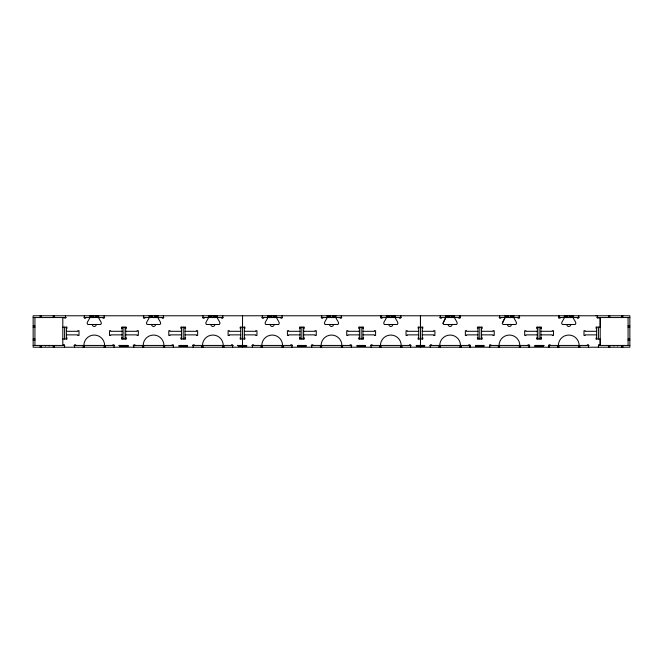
<?xml version="1.0" encoding="UTF-8"?>
<svg xmlns="http://www.w3.org/2000/svg" width="663" height="663" viewBox="0 0 663 663"><rect width="100%" height="100%" fill="white"/><g stroke="black" fill="none" stroke-linecap="round" stroke-linejoin="round"><path stroke-width="0.99" d="M63.408 345.44L63.408 344.843L64.593 344.843L64.593 347.221M65.48 317.56L65.48 315.779L65.48 318.157L62.811 317.56L62.811 345.44M242.534 347.221L242.542 315.779M597.52 315.779L597.52 318.157L600.197 317.56L600.197 327.149L596.045 327.149L596.045 328.334L596.634 328.334M629.85 345.44L629.85 347.221L33.158 347.221L33.15 315.779L629.85 315.779L629.85 345.44L598.416 345.44M445.685 315.779C447.111 318.63 441.127 322.525 443.588 324.48L456.674 324.48C459.127 322.525 453.152 318.63 454.578 315.779M504.999 315.779C506.424 318.63 500.441 322.525 502.902 324.48L515.988 324.48C518.441 322.525 512.466 318.63 513.891 315.779M443.041 323.652L445.685 317.56M502.355 323.652L504.999 317.56M238.581 346.326C239.094 344.545 237.437 346.078 238.581 346.326L246.487 346.326L246.934 345.887L246.487 345.44L237.395 345.44M357.042 345.473L357.208 346.326L365.114 346.326L365.562 345.887L365.114 345.44L357.208 345.44L357.208 346.326M475.669 345.473L475.835 346.326L483.741 346.326L484.189 345.887L483.741 345.44L475.835 345.44L475.835 346.326M544.24 345.44L535.149 345.44L534.701 345.887L535.149 346.326L543.055 346.326C544.199 346.078 542.541 344.545 543.055 346.326M179.267 345.44L178.819 345.887L179.267 346.326L187.173 346.326L187.621 345.887L187.173 345.44L179.267 345.44L179.267 346.326M297.894 345.44L297.447 345.887L297.894 346.326L305.8 346.326L306.248 345.887L305.8 345.44L297.894 345.44L297.894 346.326M416.521 345.44L416.074 345.887L416.521 346.326L424.428 346.326L424.875 345.887L424.428 345.44L416.521 345.44L416.521 346.326L420.475 346.326M119.953 346.326C120.467 344.545 118.81 346.078 119.953 346.326L127.86 346.326L128.307 345.887L127.86 345.44L118.768 345.44M596.045 315.779L596.634 315.779M33.15 317.56L66.375 317.56M83.911 317.56L104.58 317.56M143.225 317.56L163.894 317.56M202.538 317.56L223.207 317.56M261.852 317.56L282.521 317.56M321.165 317.56L341.835 317.56M380.479 317.56L401.148 317.56M439.793 317.56L460.462 317.56M499.106 317.56L519.775 317.56M558.42 317.56L579.089 317.56M596.634 317.56L629.85 317.56M33.158 325.964L34.94 325.964M628.068 325.964L629.85 325.964M33.158 327.149L34.94 327.149M62.811 327.149L66.963 327.149L66.963 328.334L66.375 328.334M628.068 327.149L629.85 327.149M122.125 328.334L121.536 328.334L121.536 327.149L126.277 327.149L126.277 328.334L125.688 328.334M181.438 328.334L180.85 328.334L180.85 327.149L185.59 327.149L185.59 328.334L185.002 328.334M240.752 328.334L240.163 328.334L240.163 327.149L244.904 327.149L244.904 328.334L244.316 328.334M300.066 328.334L299.477 328.334L299.477 327.149L304.218 327.149L304.218 328.334L303.629 328.334M359.379 328.334L358.791 328.334L358.791 327.149L363.531 327.149L363.531 328.334L362.943 328.334M418.693 328.334L418.104 328.334L418.104 327.149L422.845 327.149L422.845 328.334L422.256 328.334M478.006 328.334L477.418 328.334L477.418 327.149L482.158 327.149L482.158 328.334L481.57 328.334M537.32 328.334L536.732 328.334L536.732 327.149L541.472 327.149L541.472 328.334L540.884 328.334M66.375 331.301L77.836 331.301L77.836 330.713L79.021 330.713L79.021 335.453L77.836 335.453L77.836 334.865L66.375 334.865M122.125 331.301L110.655 331.301L110.655 330.713L109.47 330.713L109.47 335.453L110.655 335.453L110.655 334.865L122.125 334.865M125.688 331.301L137.15 331.301L137.15 330.713L138.335 330.713L138.335 335.453L137.15 335.453L137.15 334.865L125.688 334.865M181.438 331.301L169.968 331.301L169.968 330.713L168.783 330.713L168.783 335.453L169.968 335.453L169.968 334.865L181.438 334.865M185.002 331.301L196.463 331.301L196.463 330.713L197.649 330.713L197.649 335.453L196.463 335.453L196.463 334.865L185.002 334.865M240.752 331.301L229.282 331.301L229.282 330.713L228.097 330.713L228.097 335.453L229.282 335.453L229.282 334.865L240.752 334.865M244.316 331.301L255.777 331.301L255.777 330.713L256.962 330.713L256.962 335.453L255.777 335.453L255.777 334.865L244.316 334.865M300.066 331.301L288.596 331.301L288.596 330.713L287.411 330.713L287.411 335.453L288.596 335.453L288.596 334.865L300.066 334.865M303.629 331.301L315.091 331.301L315.091 330.713L316.276 330.713L316.276 335.453L315.091 335.453L315.091 334.865L303.629 334.865M359.379 331.301L347.909 331.301L347.909 330.713L346.724 330.713L346.724 335.453L347.909 335.453L347.909 334.865L359.379 334.865M362.943 331.301L374.404 331.301L374.404 330.713L375.589 330.713L375.589 335.453L374.404 335.453L374.404 334.865L362.943 334.865M418.693 331.301L407.223 331.301L407.223 330.713L406.038 330.713L406.038 335.453L407.223 335.453L407.223 334.865L418.693 334.865M422.256 331.301L433.718 331.301L433.718 330.713L434.903 330.713L434.903 335.453L433.718 335.453L433.718 334.865L422.256 334.865M478.006 331.301L466.537 331.301L466.537 330.713L465.351 330.713L465.351 335.453L466.537 335.453L466.537 334.865L478.006 334.865M481.57 331.301L493.032 331.301L493.032 330.713L494.217 330.713L494.217 335.453L493.032 335.453L493.032 334.865L481.57 334.865M537.32 331.301L525.85 331.301L525.85 330.713L524.665 330.713L524.665 335.453L525.85 335.453L525.85 334.865L537.32 334.865M540.884 331.301L552.345 331.301L552.345 330.713L553.53 330.713L553.53 335.453L552.345 335.453L552.345 334.865L540.884 334.865M596.634 331.301L585.164 331.301L585.164 330.713L583.979 330.713L583.979 335.453L585.164 335.453L585.164 334.865L596.634 334.865M66.375 337.823L66.963 337.823L66.963 339.017L62.811 339.017M122.125 337.823L121.536 337.823L121.536 339.017L126.277 339.017L126.277 337.823L125.688 337.823M181.438 337.823L180.85 337.823L180.85 339.017L185.59 339.017L185.59 337.823L185.002 337.823M240.752 337.823L240.163 337.823L240.163 339.017L244.904 339.017L244.904 337.823L244.316 337.823M300.066 337.823L299.477 337.823L299.477 339.017L304.218 339.017L304.218 337.823L303.629 337.823M359.379 337.823L358.791 337.823L358.791 339.017L363.531 339.017L363.531 337.823L362.943 337.823M418.693 337.823L418.104 337.823L418.104 339.017L422.845 339.017L422.845 337.823L422.256 337.823M478.006 337.823L477.418 337.823L477.418 339.017L482.158 339.017L482.158 337.823L481.57 337.823M537.32 337.823L536.732 337.823L536.732 339.017L541.472 339.017L541.472 337.823L540.884 337.823M596.634 337.823L596.045 337.823L596.045 339.017L600.197 339.017L600.197 345.44L600.197 317.56M33.158 339.017L34.94 339.017M628.068 339.017L629.85 339.017M33.158 340.202L34.94 340.202M628.068 340.202L629.85 340.202M33.158 345.44L64.593 345.44M73.933 345.44L114.616 345.44M133.197 345.44L173.333 345.44M192.51 345.44L233.243 345.44M251.824 345.44L292.557 345.44M311.138 345.44L351.871 345.44M370.451 345.44L411.184 345.44M429.765 345.44L470.498 345.44M529.812 345.44L489.675 345.44L489.675 347.221L489.675 344.843L490.86 344.843L490.86 345.44M548.392 345.44L589.075 345.44M242.534 346.326L246.487 346.326L246.487 345.44M424.593 345.473L424.428 346.326M305.966 345.473L305.8 346.326M187.339 345.473L187.173 346.326M420.483 327.149L420.458 315.779L420.475 347.221M628.068 317.56L628.068 345.44M622.83 315.779L622.83 317.56M622.83 345.44L622.83 347.221M621.645 315.779L621.645 317.56M621.645 345.44L621.645 347.221M617.493 345.44L617.493 346.028M613.938 345.44L613.938 346.028M609.786 315.779L609.786 317.56M609.786 345.44L609.786 347.221M608.593 315.779L608.593 317.56M608.593 345.44L608.593 347.221M599.601 345.44L599.601 344.843L598.416 344.843L598.416 347.221M598.416 327.149L598.416 339.017M596.634 327.149L596.634 339.017M588.529 345.44L588.529 347.221L588.529 344.843L587.343 344.843L587.343 345.44M579.827 345.44L579.827 347.221M578.642 317.56L578.642 315.779L578.642 318.157L577.456 318.157L577.456 317.56M578.642 345.44L578.642 347.221M573.205 315.779C571.779 318.63 577.755 322.525 575.302 324.48L562.216 324.48C559.754 322.525 565.738 318.63 564.312 315.779M572.02 315.779L572.02 317.56M570.835 315.779L570.835 317.56M569.65 315.779L569.65 317.56M567.868 315.779L567.868 317.56M566.683 315.779L566.683 317.56M565.498 315.779L565.498 317.56M560.061 317.56L560.061 318.157L558.868 318.157L558.876 315.779L558.876 317.56M558.868 345.44L558.868 347.221M557.682 345.44L557.682 347.221M550.174 345.44L550.174 344.843L548.989 344.843L548.989 347.221L548.989 345.44M540.884 327.149L540.884 339.017M539.102 327.149L539.102 339.017M537.32 327.149L537.32 339.017M535.149 345.44L535.149 346.326M529.215 345.44L529.215 347.221L529.215 344.843L528.03 344.843L528.03 345.44M520.513 345.44L520.513 347.221M519.328 317.56L519.328 315.779L519.328 318.157L518.143 318.157L518.143 317.56M519.328 345.44L519.328 347.221M512.706 315.779L512.706 317.56M511.521 315.779L511.521 317.56M510.336 315.779L510.336 317.56M508.554 315.779L508.554 317.56M507.369 315.779L507.369 317.56M506.184 315.779L506.184 317.56M500.747 317.56L500.747 318.157L499.554 318.157L499.562 315.779L499.562 317.56M499.554 345.44L499.554 347.221M498.369 345.44L498.369 347.221M483.741 345.44L483.741 346.326M481.57 327.149L481.57 339.017M479.788 327.149L479.788 339.017M478.006 327.149L478.006 339.017M469.901 345.44L469.901 347.221L469.901 344.843L468.716 344.843L468.716 345.44M461.199 345.44L461.199 347.221M460.014 317.56L460.014 315.779L460.014 318.157L458.829 318.157L458.829 317.56M460.014 345.44L460.014 347.221M453.393 315.779L453.393 317.56M452.207 315.779L452.207 317.56M451.022 315.779L451.022 317.56M449.241 315.779L449.241 317.56M448.055 315.779L448.055 317.56M446.87 315.779L446.87 317.56M441.434 317.56L441.434 318.157L440.249 318.157L440.249 315.779M440.249 345.44L440.249 347.221M439.055 345.44L439.055 347.221M431.547 345.44L431.547 344.843L430.362 344.843L430.362 347.221L430.362 345.44M422.256 327.149L422.256 339.017M418.693 327.149L418.693 339.017M410.588 347.221L410.588 344.843L409.402 344.843L409.402 345.44M401.886 345.44L401.886 347.221M400.701 317.56L400.701 315.779L400.701 318.157L399.516 318.157L399.516 317.56M400.701 345.44L400.701 347.221M395.264 315.779C393.839 318.63 399.814 322.525 397.361 324.48L384.275 324.48C381.813 322.525 387.797 318.63 386.372 315.779M394.079 315.779L394.079 317.56M392.894 315.779L392.894 317.56M391.709 315.779L391.709 317.56M389.927 315.779L389.927 317.56M388.742 315.779L388.742 317.56M387.557 315.779L387.557 317.56M382.12 317.56L382.12 318.157L380.927 318.157L380.935 315.779L380.935 317.56M380.935 345.44L380.935 347.221M379.742 345.44L379.742 347.221M372.233 345.44L372.233 344.843L371.048 344.843L371.048 347.221M365.114 345.44L365.114 346.326M362.943 327.149L362.943 339.017M361.161 327.149L361.161 339.017M359.379 327.149L359.379 339.017M351.274 347.221L351.274 344.843L350.089 344.843L350.089 345.44M342.572 345.44L342.572 347.221M341.387 317.56L341.387 315.779L341.387 318.157L340.202 318.157L340.202 317.56M341.387 345.44L341.387 347.221M335.95 315.779C334.525 318.63 340.5 322.525 338.047 324.48L324.961 324.48C322.5 322.525 328.483 318.63 327.058 315.779M334.765 315.779L334.765 317.56M333.58 315.779L333.58 317.56M332.395 315.779L332.395 317.56M330.613 315.779L330.613 317.56M329.428 315.779L329.428 317.56M328.243 315.779L328.243 317.56M322.806 317.56L322.806 318.157L321.613 318.157L321.621 315.779L321.621 317.56M321.621 345.44L321.621 347.221M320.428 345.44L320.428 347.221M312.919 345.44L312.919 344.843L311.734 344.843L311.734 347.221M303.629 327.149L303.629 339.017M301.847 327.149L301.847 339.017M300.066 327.149L300.066 339.017M291.96 347.221L291.96 344.843L290.775 344.843L290.775 345.44M283.258 345.44L283.258 347.221M282.073 315.779L282.073 318.157L280.888 318.157L280.888 317.56M282.073 345.44L282.073 347.221M276.637 315.779C275.211 318.63 281.187 322.525 278.733 324.48L265.648 324.48C263.186 322.525 269.17 318.63 267.744 315.779M275.452 315.779L275.452 317.56M274.267 315.779L274.267 317.56M273.081 315.779L273.081 317.56M271.3 315.779L271.3 317.56M270.114 315.779L270.114 317.56M268.929 315.779L268.929 317.56M263.493 317.56L263.493 318.157L262.308 318.157L262.299 315.779M262.308 345.44L262.308 347.221M261.114 345.44L261.114 347.221M253.606 345.44L253.606 344.843L252.421 344.843L252.421 347.221M244.316 327.149L244.316 339.017M240.752 327.149L240.752 339.017M232.647 347.221L232.647 344.843L231.462 344.843L231.462 345.44M223.945 345.44L223.945 347.221M222.76 315.779L222.76 318.157L221.575 318.157L221.575 317.56M222.76 345.44L222.76 347.221M217.315 315.779C215.889 318.63 221.881 322.525 219.42 324.48L206.334 324.48C203.873 322.525 209.864 318.63 208.422 315.779M216.13 315.779L216.13 317.56M214.945 315.779L214.945 317.56M213.759 315.779L213.759 317.56M211.978 315.779L211.978 317.56M210.793 315.779L210.793 317.56M209.607 315.779L209.607 317.56M204.179 317.56L204.179 318.157L202.994 318.157L202.986 315.779M202.994 345.44L202.994 347.221M201.801 345.44L201.801 347.221M194.292 345.44L194.292 344.843L193.107 344.843L193.107 347.221M185.002 327.149L185.002 339.017M183.22 327.149L183.22 339.017M181.438 327.149L181.438 339.017M173.333 347.221L173.333 344.843L172.148 344.843L172.148 345.44M164.631 345.44L164.631 347.221M163.446 315.779L163.446 318.157L162.261 318.157L162.261 317.56M163.446 345.44L163.446 347.221M158.001 315.779C156.576 318.63 162.568 322.525 160.106 324.48L147.02 324.48C144.559 322.525 150.551 318.63 149.109 315.779M156.816 315.779L156.816 317.56M155.631 315.779L155.631 317.56M154.446 315.779L154.446 317.56M152.664 315.779L152.664 317.56M151.479 315.779L151.479 317.56M150.294 315.779L150.294 317.56M144.865 317.56L144.865 318.157L143.68 318.157L143.672 315.779M143.68 345.44L143.68 347.221M142.487 345.44L142.487 347.221M134.979 345.44L134.979 344.843L133.793 344.843L133.793 347.221M127.86 345.44L127.86 346.326M125.688 327.149L125.688 339.017M123.906 327.149L123.906 339.017M122.125 327.149L122.125 339.017M114.019 347.221L114.019 344.843L112.834 344.843L112.834 345.44M105.318 345.44L105.318 347.221M104.132 315.779L104.132 318.157L102.947 318.157L102.947 317.56M104.132 345.44L104.132 347.221M98.688 315.779C97.262 318.63 103.254 322.525 100.793 324.48L87.707 324.48C85.245 322.525 91.237 318.63 89.795 315.779M97.502 315.779L97.502 317.56M96.317 315.779L96.317 317.56M95.132 315.779L95.132 317.56M93.35 315.779L93.35 317.56M92.165 315.779L92.165 317.56M90.98 315.779L90.98 317.56M85.552 317.56L85.552 318.157L84.367 318.157L84.367 315.779M84.367 345.44L84.367 347.221M83.173 345.44L83.173 347.221M75.665 345.44L75.665 344.843L74.48 344.843L74.48 347.221M66.375 327.149L66.375 339.017M64.593 327.149L64.593 339.017M54.407 315.779L54.407 317.56M54.407 345.44L54.407 347.221M53.214 315.779L53.214 317.56M53.222 345.44L53.222 347.221M49.07 345.44L49.07 346.028M45.515 345.44L45.515 346.028M41.355 315.779L41.355 317.56M41.363 345.44L41.363 347.221M40.17 315.779L40.17 317.56M40.178 345.44L40.178 347.221M34.94 317.56L34.94 345.44M570.735 324.48A1.981 1.981 0 0 1 568.755 326.461A1.981 1.981 0 0 1 566.782 324.48M511.422 324.48A1.981 1.981 0 0 1 509.441 326.461A1.981 1.981 0 0 1 507.468 324.48M452.108 324.48A1.981 1.981 0 0 1 450.127 326.461A1.981 1.981 0 0 1 448.155 324.48M439.751 345.44A10.376 10.376 0 0 1 450.127 335.055A10.376 10.376 0 0 1 460.512 345.44M499.065 345.44A10.376 10.376 0 0 1 509.441 335.055A10.376 10.376 0 0 1 519.825 345.44M558.379 345.44A10.376 10.376 0 0 1 568.755 335.055A10.376 10.376 0 0 1 579.139 345.44M96.226 324.48A1.981 1.981 0 0 1 94.254 326.461A1.981 1.981 0 0 1 92.273 324.48M83.87 345.44A10.376 10.376 0 0 1 94.245 335.055A10.376 10.376 0 0 1 104.63 345.44M143.183 345.44A10.376 10.376 0 0 1 153.559 335.055A10.376 10.376 0 0 1 163.943 345.44M202.497 345.44A10.376 10.376 0 0 1 212.873 335.055A10.376 10.376 0 0 1 223.257 345.44M214.853 324.48A1.981 1.981 0 0 1 212.881 326.461A1.981 1.981 0 0 1 210.9 324.48M155.54 324.48A1.981 1.981 0 0 1 153.567 326.461A1.981 1.981 0 0 1 151.587 324.48M321.124 345.44A10.376 10.376 0 0 1 331.5 335.055A10.376 10.376 0 0 1 341.884 345.44M261.81 345.44A10.376 10.376 0 0 1 272.186 335.055A10.376 10.376 0 0 1 282.571 345.44M274.167 324.48A1.981 1.981 0 0 1 272.186 326.461A1.981 1.981 0 0 1 270.214 324.48M333.481 324.48A1.981 1.981 0 0 1 331.5 326.461A1.981 1.981 0 0 1 329.528 324.48M392.794 324.48A1.981 1.981 0 0 1 390.814 326.461A1.981 1.981 0 0 1 388.841 324.48M380.438 345.44A10.376 10.376 0 0 1 390.814 335.055A10.376 10.376 0 0 1 401.198 345.44"/></g></svg>
